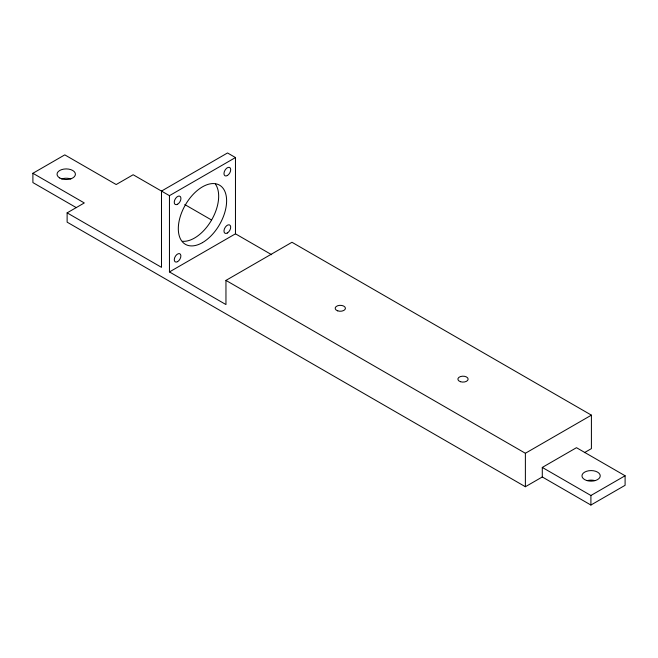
<?xml version="1.0" encoding="UTF-8"?>
<svg xmlns="http://www.w3.org/2000/svg" width="658" height="658" viewBox="0 0 658 658"><rect width="100%" height="100%" fill="white"/><g stroke="black" fill="none" stroke-linecap="round" stroke-linejoin="round"><path stroke-width="0.99" d="M542.291 476.968L542.291 467.427L576.482 447.687L625.1 475.759L625.1 485.3L590.909 505.04L542.291 476.968L525.38 486.731L67.124 222.157L67.124 212.863L161.506 267.345L161.506 191.075L227.528 152.96L235.474 157.55L169.451 195.665L133.155 174.748L116.186 184.536L64.788 154.869L32.9 173.276L32.9 182.579L76.32 207.648M584.386 452.671L591.41 448.616L591.41 415.149L291.971 242.276L225.957 280.398L225.957 304.564L169.451 271.935L169.451 195.665M169.451 271.935L235.465 233.82L235.474 157.55M67.124 212.863L84.298 202.952L32.9 173.276M225.957 280.398L525.38 453.263L591.41 415.149M542.291 467.427L590.909 495.499L625.1 475.759M184.791 204.556L211.498 219.978M235.465 233.82L271.672 254.72M590.909 495.499L590.909 505.04M525.38 453.263L525.38 486.731M215.437 184.133A34.158 19.724 -60 0 1 211.596 220.019A34.158 19.724 -60 0 1 182.439 241.28M587.24 480.628A9.138 5.28 0 0 1 594.972 480.628M61.63 178.943A9.187 5.305 0 0 1 70.825 178.943M460.444 381.698A5.124 2.961 0 0 0 468.134 379.131A5.124 2.961 0 0 0 460.444 376.573A5.124 2.961 0 0 0 460.444 381.698M337.727 310.856A5.141 2.969 0 0 0 345.434 308.289A5.141 2.969 0 0 0 337.727 305.723A5.141 2.969 0 0 0 337.727 310.856M202.458 242.629A34.158 19.724 -60 0 0 223.383 188.723A34.158 19.724 -60 0 0 181.542 212.871A34.158 19.724 -60 0 0 202.458 242.629M177.586 204.235A4.738 2.731 -60 0 0 180.489 196.758A4.738 2.731 -60 0 0 174.691 200.106A4.738 2.731 -60 0 0 177.586 204.235M227.339 175.538A4.771 2.755 -60 0 0 230.259 168.012A4.771 2.755 -60 0 0 224.419 171.384A4.771 2.755 -60 0 0 227.339 175.538M227.331 233.006A4.754 2.747 -60 0 0 230.251 225.497A4.754 2.747 -60 0 0 224.419 228.861A4.754 2.747 -60 0 0 227.331 233.006M177.586 261.654A4.672 2.698 -60 0 0 180.448 254.284A4.672 2.698 -60 0 0 174.724 257.582A4.672 2.698 -60 0 0 177.586 261.654M586.533 480.439A9.138 5.28 0 0 0 600.244 475.866A9.138 5.28 0 0 0 586.533 471.293A9.138 5.28 0 0 0 586.533 480.439M59.73 177.973A9.187 5.305 0 0 0 75.102 175.596A9.187 5.305 0 0 0 63.851 169.098A9.187 5.305 0 0 0 59.73 177.973"/></g></svg>
